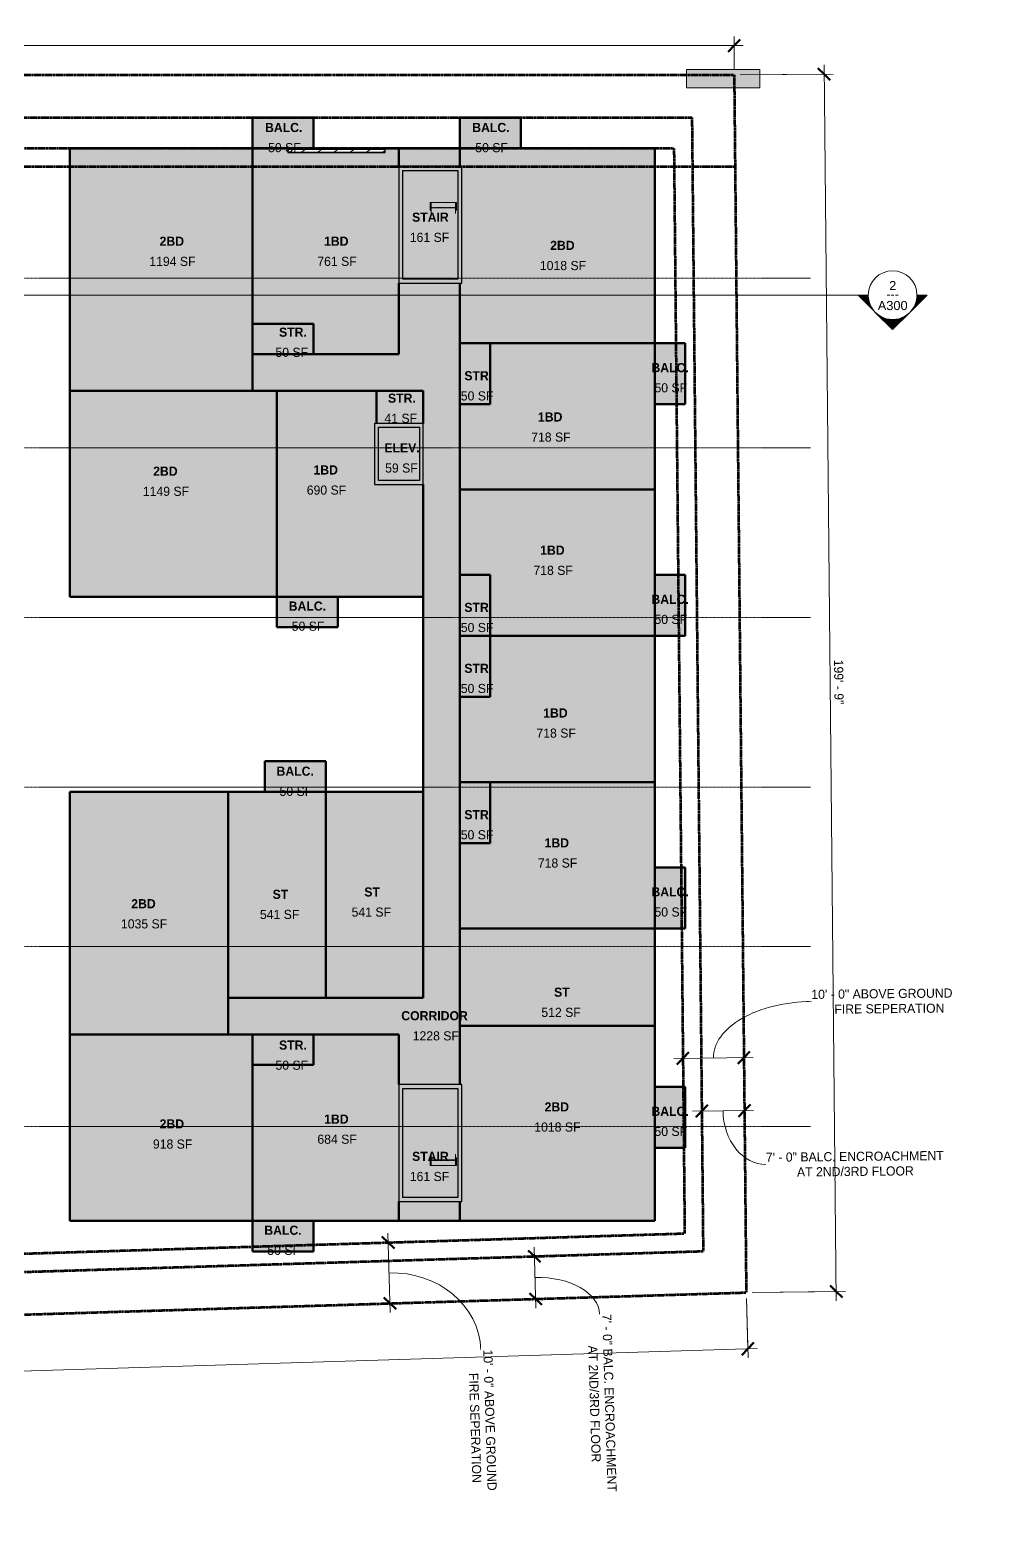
# Model space of a CAD drawing. Header units: inches. Extents: x -4414 to -113, y 9396 to 12816.
# Drawn here: x -2001 to -113, y 9396 to 12357 of the extents above; entities that cross this region are included whole.
import ezdxf

# ---------------------------------------------------------------- set-up
doc = ezdxf.new("R2010")
doc.units = ezdxf.units.IN
doc.header["$MEASUREMENT"] = 0
for name, pattern in [('Double Dash 3_8_', [1, 0.375, -0.125, 0.125, -0.125, 0.125, -0.125]), ('Grid Line 1_2_', [0.875, 0.5, -0.125, 0.125, -0.125]), ('Overhead 1_16_', [0.101562, 0.0625, -0.039062])]:
    doc.linetypes.add(name, pattern=pattern)
for name, color, linetype, lineweight in [('0-1', 7, 'Continuous', 5), ('A-ANNO-DIMS', 211, 'Continuous', 9), ('A-ANNO-DIMS-192', 211, 'Continuous', 9), ('A-AREA-1', 53, 'Continuous', 50), ('A-AREA-IDEN', 2, 'Continuous', 9), ('A-AREA-PATT-2', 50, 'Continuous', 9), ('A-FLOR', 192, 'Continuous', 9), ('A-FLOR-1', 10, 'Continuous', 5), ('A-FLOR-2', 9, 'Continuous', 9), ('A-FLOR-3', 192, 'Continuous', 5), ('A-WALL', 113, 'Continuous', 9), ('A-WALL-1', 23, 'Continuous', 9), ('A-WALL-2', 253, 'Continuous', 25), ('A-WALL-5', 113, 'Continuous', 5), ('A-WALL-6', 113, 'Continuous', 25), ('A-WALL-PATT-3', 111, 'Continuous', 9), ('C-PROP-LINE', 91, 'Double Dash 3_8_', 70), ('G-ANNO-SYMB', 111, 'Continuous', 9), ('S-GRID-1', 1, 'Grid Line 1_2_', 9), ('S-STRS-1', 8, 'Continuous', 9), ('S-STRS-2', 55, 'Continuous', 5), ('S-STRS-3', 9, 'Continuous', 9), ('S-STRS-4', 9, 'Overhead 1_16_', 9)]:
    doc.layers.add(name, color=color, linetype=linetype, lineweight=lineweight)
doc.layers.add('A-AREA-PATT-1', color=7, linetype='Continuous', lineweight=9, transparency=0.9)
doc.layers.add('A-AREA-PATT-3', color=50, linetype='Continuous', lineweight=9, transparency=0.9)
doc.styles.add('Arial', font='arial.ttf', dxfattribs={"height": 18})
doc.styles.add('Century Gothic', font='ufonts.com_century-gothic.ttf', dxfattribs={"height": 18})
doc.styles.add('Century Gothic_B', font='GOTHICB.TTF', dxfattribs={"height": 18})
doc.dimstyles.new('OD__1_8__Tol__', dxfattribs={"dimscale": 12, "dimtxt": 18.795029, "dimasz": 2, "dimexe": 1.5, "dimexo": 1, "dimgap": 0.25, "dimtad": 1, "dimdec": 3, "dimrnd": 0.125, "dimzin": 3, "dimdsep": 46, "dimlunit": 4, "dimtxsty": 'Century Gothic', "dimblk1": 'OBLIQUE', "dimblk2": 'OBLIQUE', "dimsah": 1, "dimcen": 0.09, "dimdle": 1.5, "dimazin": 0, "dimtfac": 1, "dimtdec": 4, "dimtix": 1, "dimtmove": 0, "dimatfit": 3, "dimfxl": 1, "dimtvp": 1, "dimtfill": 1, "dimfrac": 2, "dimtolj": 1, "dimtzin": 0, "dimarcsym": 2})
doc.dimstyles.new('OD__1_8__Tol___1', dxfattribs={"dimscale": 12, "dimtxt": 18.795029, "dimasz": 2, "dimexe": 1.5, "dimexo": 1, "dimgap": 0.25, "dimtad": 1, "dimdec": 3, "dimrnd": 0.125, "dimzin": 3, "dimdsep": 46, "dimlunit": 4, "dimtxsty": 'Century Gothic', "dimblk1": 'OBLIQUE', "dimblk2": 'OBLIQUE', "dimsah": 1, "dimcen": 0.09, "dimdle": 1.5, "dimazin": 0, "dimtfac": 1, "dimtdec": 4, "dimtix": 1, "dimtmove": 1, "dimatfit": 3, "dimfxl": 1, "dimtvp": 1, "dimtfill": 1, "dimfrac": 2, "dimtolj": 1, "dimtzin": 0, "dimarcsym": 2})

# ---------------------------------------------------------------- blocks, each defined once
blk = doc.blocks.new('1750 Ox - 2nd Phase_rvt-1-FLOOR PLAN - 3RD FLOOR')
at = {"layer": 'A-AREA-PATT-1'}
for points in [[(-1446.9, 12124.6), (-1442.7, 12124.6), (-1442.7, 12184.6), (-1562.7, 12184.6), (-1562.7, 12124.6), (-1493.5, 12124.6)], [(-1034.7, 12124.6), (-1034.7, 12184.6), (-1154.7, 12184.6), (-1154.7, 12124.6)], [(-1514.7, 11719), (-1442.7, 11719), (-1442.7, 11779), (-1562.7, 11779), (-1562.7, 11719)], [(-1154.7, 11620.6), (-1094.7, 11620.6), (-1094.7, 11740.6), (-1154.7, 11740.6), (-1154.7, 11647)], [(-770.7, 11620.6), (-710.7, 11620.6), (-710.7, 11740.6), (-770.7, 11740.6)], [(-1234.3, 11582.6), (-1226.7, 11582.6), (-1226.7, 11647), (-1318.9, 11647), (-1318.9, 11582.6), (-1274.7, 11582.6)], [(-1315.1, 11470.2), (-1234.3, 11470.2), (-1234.3, 11575), (-1315.1, 11575), (-1315.1, 11494.2)], [(-1154.7, 11164.6), (-1094.7, 11164.6), (-1094.7, 11284.6), (-1154.7, 11284.6), (-1154.7, 11241.4)], [(-710.7, 11164.6), (-710.7, 11284.6), (-770.7, 11284.6), (-770.7, 11164.6)], [(-1401.6, 11181.4), (-1394.7, 11181.4), (-1394.7, 11241.4), (-1514.7, 11241.4), (-1514.7, 11181.4), (-1446.9, 11181.4)], [(-1153.7, 11044.6), (-1094.7, 11044.6), (-1094.7, 11164.6), (-1154.7, 11164.6), (-1154.7, 11044.6)], [(-1538.7, 10857.4), (-1418.7, 10857.4), (-1418.7, 10917.4), (-1538.7, 10917.4)], [(-1094.7, 10756.6), (-1094.7, 10876.6), (-1154.7, 10876.6), (-1154.7, 10756.6)], [(-770.7, 10588.6), (-710.7, 10588.6), (-710.7, 10708.6), (-770.7, 10708.6)], [(-1562.7, 10319.8), (-1442.7, 10319.8), (-1442.7, 10379.8), (-1562.7, 10379.8)], [(-710.7, 10156.6), (-710.7, 10276.6), (-770.7, 10276.6), (-770.7, 10156.6)], [(-1562.7, 9952.6), (-1442.7, 9952.6), (-1442.7, 10012.6), (-1562.7, 10012.6)]]:
    blk.add_hatch(color=256, dxfattribs=at).paths.add_polyline_path(points, flags=0)
h = blk.add_hatch(color=256, dxfattribs=at)
h.paths.add_polyline_path([(-1266.7, 11866.6), (-1158.7, 11866.6), (-1158.7, 12080.6), (-1266.7, 12080.6), (-1266.7, 11972.6)], flags=0)
h.paths.add_polyline_path([(-1213.2, 12001.8), (-1213.2, 12017.8), (-1161.2, 12017.8), (-1161.2, 12001.8), (-1163.2, 12001.8), (-1163.2, 12006.8), (-1211.2, 12006.8), (-1211.2, 12001.8)], flags=0)
h = blk.add_hatch(color=256, dxfattribs=at)
h.paths.add_polyline_path([(-1213.8, 10059), (-1158.7, 10059), (-1158.7, 10273), (-1266.7, 10273), (-1266.7, 10059)], flags=0)
h.paths.add_polyline_path([(-1213.2, 10121.8), (-1213.2, 10137.8), (-1211.2, 10137.8), (-1211.2, 10132.8), (-1163.2, 10132.8), (-1163.2, 10137.8), (-1161.2, 10137.8), (-1161.2, 10121.8), (-1211.2, 10121.8)], flags=0)
at = {"layer": 'A-AREA-PATT-2'}
for points in [[(-1913.3, 11647), (-1562.7, 11647), (-1562.7, 12124.6), (-1922.7, 12124.6), (-1922.7, 11647)], [(-1318.9, 11719), (-1274.7, 11719), (-1274.7, 12124.6), (-1301.9, 12124.6), (-1301.9, 12115.7), (-1493.5, 12115.7), (-1493.5, 12124.6), (-1562.7, 12124.6), (-1562.7, 11779), (-1442.7, 11779), (-1442.7, 11719), (-1322.7, 11719)], [(-1154.7, 11740.6), (-770.7, 11740.6), (-770.7, 12124.6), (-1154.7, 12124.6), (-1154.7, 12088.6), (-1150.7, 12088.6), (-1150.7, 11858.6), (-1154.7, 11858.6), (-1154.7, 11772.9)], [(-980.6, 11452.6), (-770.7, 11452.6), (-770.7, 11740.6), (-1094.7, 11740.6), (-1094.7, 11620.6), (-1154.7, 11620.6), (-1154.7, 11452.6), (-1094.7, 11452.6)], [(-1562.7, 11241.4), (-1514.7, 11241.4), (-1514.7, 11647), (-1922.7, 11647), (-1922.7, 11241.4), (-1913.3, 11241.4)], [(-1318.9, 11241.4), (-1226.7, 11241.4), (-1226.7, 11462.6), (-1322.7, 11462.6), (-1322.7, 11582.6), (-1318.9, 11582.6), (-1318.9, 11647), (-1514.7, 11647), (-1514.7, 11241.4), (-1394.7, 11241.4)], [(-770.7, 11164.6), (-770.7, 11452.6), (-1154.7, 11452.6), (-1154.7, 11284.6), (-1094.7, 11284.6), (-1094.7, 11164.6), (-980.6, 11164.6)], [(-1154.7, 10876.6), (-770.7, 10876.6), (-770.7, 11164.6), (-1094.7, 11164.6), (-1094.7, 11044.6), (-1154.7, 11044.6), (-1154.7, 10944.8)], [(-1081.6, 10588.6), (-770.7, 10588.6), (-770.7, 10876.6), (-1094.7, 10876.6), (-1094.7, 10756.6), (-1154.7, 10756.6), (-1154.7, 10588.6), (-1094.7, 10588.6)], [(-1913.3, 10379.8), (-1610.7, 10379.8), (-1610.7, 10857.4), (-1922.7, 10857.4), (-1922.7, 10379.8)], [(-1418.7, 10451.8), (-1418.7, 10857.4), (-1610.7, 10857.4), (-1610.7, 10451.8), (-1442.7, 10451.8)], [(-1226.7, 10451.8), (-1226.7, 10857.4), (-1418.7, 10857.4), (-1418.7, 10451.8), (-1274.7, 10451.8)], [(-1094.7, 10396.6), (-770.7, 10396.6), (-770.7, 10588.6), (-1154.7, 10588.6), (-1154.7, 10396.6)], [(-1154.7, 10012.6), (-770.7, 10012.6), (-770.7, 10396.6), (-1154.7, 10396.6), (-1154.7, 10281), (-1150.7, 10281), (-1150.7, 10051), (-1154.7, 10051), (-1154.7, 10050.7)], [(-1562.7, 10012.6), (-1562.7, 10379.8), (-1922.7, 10379.8), (-1922.7, 10012.6), (-1913.3, 10012.6)], [(-1446.9, 10012.6), (-1274.7, 10012.6), (-1274.7, 10379.8), (-1442.7, 10379.8), (-1442.7, 10319.8), (-1562.7, 10319.8), (-1562.7, 10012.6)]]:
    blk.add_hatch(color=256, dxfattribs=at).paths.add_polyline_path(points, flags=0)
at = {"layer": 'A-AREA-PATT-3'}
blk.add_hatch(color=256, dxfattribs=at).paths.add_polyline_path([(-1226.7, 10281), (-1154.7, 10281), (-1154.7, 11858.6), (-1274.7, 11858.6), (-1274.7, 11719), (-1562.7, 11719), (-1562.7, 11647), (-1226.7, 11647), (-1226.7, 10451.8), (-1610.7, 10451.8), (-1610.7, 10379.8), (-1274.7, 10379.8), (-1274.7, 10281), (-1266.7, 10281)], flags=0)
at = {"layer": 'A-FLOR-1'}
h = blk.add_hatch(color=256, dxfattribs=at)
h.paths.add_polyline_path([(-1154.7, 10012.6), (-1154.7, 10051), (-1274.7, 10051), (-1274.7, 10012.6)], flags=0)
h.paths.add_polyline_path([(-1213.8, 12088.6), (-1154.7, 12088.6), (-1154.7, 12124.6), (-1274.7, 12124.6), (-1274.7, 12088.6), (-1266.7, 12088.6)], flags=0)
at = {"layer": 'A-WALL-1'}
for points in [[(-1213.8, 12080.6), (-1150.7, 12080.6), (-1150.7, 12088.6), (-1274.7, 12088.6), (-1274.7, 12080.6), (-1266.7, 12080.6)], [(-1266.7, 11858.6), (-1266.7, 12080.6), (-1274.7, 12080.6), (-1274.7, 11858.6)], [(-1150.7, 11866.6), (-1150.7, 12080.6), (-1158.7, 12080.6), (-1158.7, 11866.6)], [(-1158.7, 11858.6), (-1150.7, 11858.6), (-1150.7, 11866.6), (-1266.7, 11866.6), (-1266.7, 11858.6), (-1213.8, 11858.6)], [(-1234.3, 11575), (-1226.7, 11575), (-1226.7, 11582.6), (-1322.7, 11582.6), (-1322.7, 11575), (-1315.1, 11575)], [(-1315.1, 11470.2), (-1315.1, 11575), (-1322.7, 11575), (-1322.7, 11470.2)], [(-1234.3, 11462.6), (-1226.7, 11462.6), (-1226.7, 11575), (-1234.3, 11575), (-1234.3, 11470.2)], [(-1322.7, 11462.6), (-1234.3, 11462.6), (-1234.3, 11470.2), (-1322.7, 11470.2)], [(-1274.7, 10059), (-1266.7, 10059), (-1266.7, 10281), (-1274.7, 10281)], [(-1213.8, 10273), (-1150.7, 10273), (-1150.7, 10281), (-1266.7, 10281), (-1266.7, 10273)], [(-1150.7, 10059), (-1150.7, 10273), (-1158.7, 10273), (-1158.7, 10059)], [(-1158.7, 10051), (-1150.7, 10051), (-1150.7, 10059), (-1274.7, 10059), (-1274.7, 10051), (-1213.8, 10051)]]:
    blk.add_hatch(color=256, dxfattribs=at).paths.add_polyline_path(points, flags=0)
at = {"layer": 'S-STRS-1'}
for points in [[(-1161.2, 12001.8), (-1161.2, 12017.8), (-1163.2, 12017.8), (-1163.2, 12001.8)], [(-1163.2, 10121.8), (-1161.2, 10121.8), (-1161.2, 10137.8), (-1163.2, 10137.8)]]:
    blk.add_hatch(color=256, dxfattribs=at).paths.add_polyline_path(points, flags=0)
at = {"layer": 'S-STRS-2'}
for points in [[(-1213.2, 12001.8), (-1211.2, 12001.8), (-1211.2, 12017.8), (-1213.2, 12017.8)], [(-1163.2, 12006.8), (-1163.2, 12017.8), (-1211.2, 12017.8), (-1211.2, 12006.8)], [(-1211.2, 10121.8), (-1211.2, 10137.8), (-1213.2, 10137.8), (-1213.2, 10121.8)], [(-1163.2, 10121.8), (-1163.2, 10132.8), (-1211.2, 10132.8), (-1211.2, 10121.8)]]:
    blk.add_hatch(color=256, dxfattribs=at).paths.add_polyline_path(points, flags=0)
at = {"layer": 'A-AREA-1'}
for p, q in [((-1562.7, 12184.6), (-1442.7, 12184.6)), ((-1562.7, 12124.6), (-1562.7, 12184.6)), ((-1442.7, 12184.6), (-1442.7, 12124.6)), ((-1154.7, 12184.6), (-1034.7, 12184.6)), ((-1154.7, 12124.6), (-1154.7, 12184.6)), ((-1034.7, 12184.6), (-1034.7, 12124.6)), ((-1922.7, 12124.6), (-1493.5, 12124.6)), ((-1922.7, 12124.6), (-1922.7, 11241.4)), ((-1562.7, 12124.6), (-1562.7, 11647)), ((-1301.9, 12124.6), (-770.7, 12124.6)), ((-1274.7, 12088.6), (-1274.7, 12124.6)), ((-1274.7, 12088.6), (-1274.7, 12124.6)), ((-1154.7, 12088.6), (-1154.7, 12124.6)), ((-770.7, 10012.6), (-770.7, 12124.6)), ((-1274.7, 11740.6), (-1274.7, 11858.6)), ((-1274.7, 11719), (-1274.7, 11858.6)), ((-1154.7, 10281), (-1154.7, 11858.6)), ((-1562.7, 11779), (-1442.7, 11779)), ((-1442.7, 11779), (-1442.7, 11719)), ((-1154.7, 11740.6), (-1094.7, 11740.6)), ((-1154.7, 11740.6), (-770.7, 11740.6)), ((-1094.7, 11740.6), (-1094.7, 11620.6)), ((-710.7, 11740.6), (-770.7, 11740.6)), ((-710.7, 11620.6), (-710.7, 11740.6)), ((-1274.7, 11719), (-1562.7, 11719)), ((-1922.7, 11647), (-1226.7, 11647)), ((-1514.7, 11647), (-1514.7, 11241.4)), ((-1318.9, 11647), (-1318.9, 11582.6)), ((-1226.7, 11647), (-1226.7, 11582.6)), ((-1094.7, 11620.6), (-1154.7, 11620.6)), ((-770.7, 11620.6), (-710.7, 11620.6)), ((-1226.7, 11462.6), (-1226.7, 10451.8)), ((-770.7, 11452.6), (-1154.7, 11452.6)), ((-1154.7, 11284.6), (-1094.7, 11284.6)), ((-1094.7, 11284.6), (-1094.7, 11164.6)), ((-710.7, 11284.6), (-770.7, 11284.6)), ((-710.7, 11164.6), (-710.7, 11284.6)), ((-1922.7, 11241.4), (-1226.7, 11241.4)), ((-1514.7, 11181.4), (-1514.7, 11241.4)), ((-1394.7, 11241.4), (-1394.7, 11181.4)), ((-1394.7, 11181.4), (-1514.7, 11181.4)), ((-1094.7, 11164.6), (-1154.7, 11164.6)), ((-770.7, 11164.6), (-1154.7, 11164.6)), ((-1094.7, 11164.6), (-1094.7, 11044.6)), ((-770.7, 11164.6), (-710.7, 11164.6)), ((-1094.7, 11044.6), (-1154.7, 11044.6)), ((-1538.7, 10917.4), (-1538.7, 10857.4)), ((-1418.7, 10917.4), (-1538.7, 10917.4)), ((-1418.7, 10857.4), (-1418.7, 10917.4)), ((-1154.7, 10876.6), (-1094.7, 10876.6)), ((-1154.7, 10876.6), (-770.7, 10876.6)), ((-1094.7, 10876.6), (-1094.7, 10756.6)), ((-1226.7, 10857.4), (-1922.7, 10857.4)), ((-1922.7, 10857.4), (-1922.7, 10012.6)), ((-1610.7, 10379.8), (-1610.7, 10857.4)), ((-1418.7, 10857.4), (-1418.7, 10451.8)), ((-1094.7, 10756.6), (-1154.7, 10756.6)), ((-710.7, 10708.6), (-770.7, 10708.6)), ((-710.7, 10588.6), (-710.7, 10708.6)), ((-770.7, 10588.6), (-1154.7, 10588.6)), ((-770.7, 10588.6), (-710.7, 10588.6)), ((-1226.7, 10451.8), (-1610.7, 10451.8)), ((-1154.7, 10396.6), (-770.7, 10396.6)), ((-1922.7, 10379.8), (-1274.7, 10379.8)), ((-1562.7, 10379.8), (-1562.7, 10012.6)), ((-1442.7, 10319.8), (-1442.7, 10379.8)), ((-1274.7, 10379.8), (-1274.7, 10281)), ((-1562.7, 10319.8), (-1442.7, 10319.8)), ((-710.7, 10276.6), (-770.7, 10276.6)), ((-710.7, 10156.6), (-710.7, 10276.6)), ((-770.7, 10156.6), (-710.7, 10156.6)), ((-1274.7, 10051), (-1274.7, 10012.6)), ((-1154.7, 10012.6), (-1154.7, 10051)), ((-770.7, 10012.6), (-1922.7, 10012.6)), ((-1562.7, 9952.6), (-1562.7, 10012.6)), ((-1442.7, 10012.6), (-1442.7, 9952.6)), ((-1442.7, 9952.6), (-1562.7, 9952.6))]:
    blk.add_line(p, q, dxfattribs=at)
at = {"layer": 'A-FLOR-2'}
for p, q in [((-1493.5, 12124.6), (-1922.7, 12124.6)), ((-1922.7, 12124.6), (-1922.7, 11241.4)), ((-770.7, 12124.6), (-1301.9, 12124.6)), ((-770.7, 10012.6), (-770.7, 12124.6)), ((-1922.7, 11241.4), (-1226.7, 11241.4)), ((-1226.7, 11241.4), (-1226.7, 10857.4)), ((-1226.7, 10857.4), (-1922.7, 10857.4)), ((-1922.7, 10857.4), (-1922.7, 10012.6)), ((-1922.7, 10012.6), (-770.7, 10012.6))]:
    blk.add_line(p, q, dxfattribs=at)
at = {"layer": 'A-WALL-2'}
for p, q in [((-1150.7, 12088.6), (-1274.7, 12088.6)), ((-1274.7, 12088.6), (-1274.7, 12080.6)), ((-1274.7, 12080.6), (-1274.7, 11858.6)), ((-1266.7, 12080.6), (-1158.7, 12080.6)), ((-1266.7, 11866.6), (-1266.7, 12080.6)), ((-1158.7, 12080.6), (-1158.7, 11866.6)), ((-1150.7, 12080.6), (-1150.7, 12088.6)), ((-1150.7, 11866.6), (-1150.7, 12080.6)), ((-1274.7, 11858.6), (-1266.7, 11858.6)), ((-1158.7, 11866.6), (-1266.7, 11866.6)), ((-1266.7, 11858.6), (-1150.7, 11858.6)), ((-1150.7, 11858.6), (-1150.7, 11866.6)), ((-1226.7, 11582.6), (-1322.7, 11582.6)), ((-1322.7, 11582.6), (-1322.7, 11575)), ((-1226.7, 11575), (-1226.7, 11582.6)), ((-1322.7, 11575), (-1322.7, 11470.2)), ((-1315.1, 11575), (-1234.3, 11575)), ((-1315.1, 11470.2), (-1315.1, 11575)), ((-1234.3, 11575), (-1234.3, 11470.2)), ((-1226.7, 11462.6), (-1226.7, 11575)), ((-1322.7, 11470.2), (-1322.7, 11462.6)), ((-1322.7, 11462.6), (-1234.3, 11462.6)), ((-1234.3, 11470.2), (-1315.1, 11470.2)), ((-1234.3, 11462.6), (-1226.7, 11462.6)), ((-1274.7, 10281), (-1274.7, 10059)), ((-1266.7, 10281), (-1274.7, 10281)), ((-1150.7, 10281), (-1266.7, 10281)), ((-1150.7, 10273), (-1150.7, 10281)), ((-1266.7, 10059), (-1266.7, 10273)), ((-1266.7, 10273), (-1158.7, 10273)), ((-1158.7, 10273), (-1158.7, 10059)), ((-1150.7, 10059), (-1150.7, 10273)), ((-1274.7, 10059), (-1274.7, 10051)), ((-1274.7, 10051), (-1150.7, 10051)), ((-1158.7, 10059), (-1266.7, 10059)), ((-1150.7, 10051), (-1150.7, 10059))]:
    blk.add_line(p, q, dxfattribs=at)
at = {"layer": 'S-STRS-3'}
for p, q in [((-1211.2, 12017.8), (-1213.2, 12017.8)), ((-1213.2, 12001.8), (-1213.2, 12017.8)), ((-1211.2, 12006.8), (-1211.2, 12017.8)), ((-1211.2, 12017.8), (-1163.2, 12017.8)), ((-1211.2, 11995.8), (-1211.2, 12006.8)), ((-1211.2, 12006.8), (-1163.2, 12006.8)), ((-1161.2, 12017.8), (-1163.2, 12017.8)), ((-1163.2, 12006.8), (-1163.2, 12017.8)), ((-1163.2, 11995.8), (-1163.2, 12006.8)), ((-1161.2, 12001.8), (-1161.2, 12017.8)), ((-1213.2, 10137.8), (-1213.2, 10121.8)), ((-1211.2, 10143.8), (-1211.2, 10132.8)), ((-1211.2, 10132.8), (-1211.2, 10121.8)), ((-1163.2, 10132.8), (-1211.2, 10132.8)), ((-1163.2, 10143.8), (-1163.2, 10132.8)), ((-1163.2, 10132.8), (-1163.2, 10121.8)), ((-1161.2, 10137.8), (-1161.2, 10121.8)), ((-1213.2, 10121.8), (-1211.2, 10121.8)), ((-1163.2, 10121.8), (-1211.2, 10121.8)), ((-1163.2, 10121.8), (-1161.2, 10121.8))]:
    blk.add_line(p, q, dxfattribs=at)
at = {"layer": 'S-STRS-4'}
for p, q in [((-1211.2, 12007.8), (-1163.2, 12007.8)), ((-1163.2, 10131.8), (-1211.2, 10131.8))]:
    blk.add_line(p, q, dxfattribs=at)
blk = doc.blocks.new('Family - ___-1749192-FLOOR PLAN - 3RD FLOOR')
at = {"layer": 'C-PROP-LINE'}
for p, q in [((-3990.8, 12268.6), (-614.5, 12268.6)), ((-3990.8, 12268.6), (-3986.6, 9768)), ((-614.5, 12268.6), (-590.8, 9871.7)), ((-3930.7, 12184.6), (-3926.7, 9853.8)), ((-3930.7, 12184.6), (-697.7, 12184.6)), ((-697.7, 12184.6), (-675.6, 9953.1)), ((-3870.6, 12124.6), (-3866.8, 9891.7)), ((-3870.6, 12124.6), (-733.1, 12124.6)), ((-733.1, 12124.6), (-712, 9988)), ((-3866.8, 9891.7), (-712, 9988)), ((-3926.7, 9853.8), (-675.6, 9953.1)), ((-3986.6, 9768), (-590.8, 9871.7))]:
    blk.add_line(p, q, dxfattribs=at)
blk = doc.blocks.new('Family - ___-1754402-FLOOR PLAN - 3RD FLOOR')
at = {"layer": 'C-PROP-LINE'}
for q in [(-614.5, 12088.6), (-3830.6, 9768.2)]:
    blk.add_line((-3834.5, 12088.6), q, dxfattribs=at)
blk = doc.blocks.new('Section - Section Head - Filled-22785-FLOOR PLAN - 3RD FLOOR')
at = {"layer": 'G-ANNO-SYMB'}
h = blk.add_hatch(color=256, dxfattribs=at)
edge = h.paths.add_edge_path(flags=0)
edge.add_line((-0.427, 0.177), (-0.25, 0.354))
edge.add_line((-0.25, 0.354), (-0.25, 0.25))
edge.add_arc((-0.25, 0), 0.25, 90, 135)
h = blk.add_hatch(color=256, dxfattribs=at)
edge = h.paths.add_edge_path(flags=0)
edge.add_arc((-0.25, 0), 0.25, 45, 90)
edge.add_line((-0.25, 0.25), (-0.25, 0.354))
edge.add_line((-0.25, 0.354), (-0.073, 0.177))
h = blk.add_hatch(color=256, dxfattribs=at)
edge = h.paths.add_edge_path(flags=0)
edge.add_arc((-0.25, 0), 0.25, 137.9216, 180)
edge.add_line((-0.5, 0), (-0.604, 0))
edge.add_line((-0.604, 0), (-0.436, 0.168))
h = blk.add_hatch(color=256, dxfattribs=at)
edge = h.paths.add_edge_path(flags=0)
edge.add_line((-0.064, 0.168), (0.104, 0))
edge.add_line((0.104, 0), (0, 0))
edge.add_arc((-0.25, 0), 0.25, 0, 42.0784)
for p, q in [((-0.25, 0.354), (-0.427, 0.177)), ((-0.25, 0.25), (-0.25, 0.354)), ((-0.073, 0.177), (-0.25, 0.354)), ((-0.25, 0.354), (-0.25, 0.25)), ((-0.436, 0.168), (-0.604, 0)), ((0.104, 0), (-0.064, 0.168)), ((-0.604, 0), (-0.5, 0)), ((0, 0), (0.104, 0))]:
    blk.add_line(p, q, dxfattribs=at)
for start, end in [(360, 180), (137.9216, 180), (90, 135), (45, 90), (0, 42.0784), (180, 360)]:
    blk.add_arc((-0.25, 0), 0.25, start, end, dxfattribs=at)
blk = doc.blocks.new('DIMBLOCK15-FLOOR PLAN - 3RD FLOOR')
at = {"layer": 'A-ANNO-DIMS-192', "lineweight": 50}
for p, q in [((-1007.9, 9943), (-1020.3, 9954.6)), ((-1007.9, 9943), (-995.6, 9931.4)), ((-1005.4, 9859), (-1017.7, 9870.7)), ((-1005.4, 9859), (-993, 9847.4))]:
    blk.add_line(p, q, dxfattribs=at)
at = {"layer": 'A-ANNO-DIMS-192'}
for p, q in [((-1004.8, 9841), (-1008.5, 9961)), ((-1012.9, 9942.8), (-989.9, 9943.5)), ((-1007.9, 9943), (-1012.9, 9942.8)), ((-1010.3, 9858.9), (-987.4, 9859.6)), ((-1005.4, 9859), (-1010.3, 9858.9))]:
    blk.add_line(p, q, dxfattribs=at)
blk.add_ellipse((-1004.3, 9825.1), major_axis=(124.9, 3.8), ratio=0.608086, start_param=0, end_param=1.570796, dxfattribs=at)
at = {"layer": 'A-ANNO-DIMS-192', "color": 0, "insert": (-884, 9767.7), "char_height": 18, "width": 281.746, "attachment_point": 1, "rotation": 271.7492, "line_spacing_factor": 0.984502, "style": 'Century Gothic', "bg_fill": 3, "box_fill_scale": 1.25, "bg_fill_color": 256, "bg_fill_true_color": 13158600, "bg_fill_transparency": 0}
blk.add_mtext('AT 2ND/3RD FLOOR', dxfattribs=at)
at = {"layer": 'A-ANNO-DIMS-192', "color": 0, "insert": (-856.4, 9829.6), "char_height": 18, "width": 428.169, "attachment_point": 1, "rotation": 271.7492, "line_spacing_factor": 0.984502, "style": 'Century Gothic', "bg_fill": 3, "box_fill_scale": 1.25, "bg_fill_color": 256, "bg_fill_true_color": 13158600, "bg_fill_transparency": 0}
blk.add_mtext('7\' - 0" BALC. ENCROACHMENT', dxfattribs=at)
blk = doc.blocks.new('_Oblique')
at = {"color": 0, "linetype": 'ByBlock', "lineweight": -2}
blk.add_line((-0.5, -0.5), (0.5, 0.5), dxfattribs=at)
blk = doc.blocks.new('DIMBLOCK16-FLOOR PLAN - 3RD FLOOR')
at = {"layer": 'A-ANNO-DIMS-192', "lineweight": 50}
for p, q in [((-1295.8, 9970.2), (-1308.2, 9981.8)), ((-1295.8, 9970.2), (-1283.4, 9958.6)), ((-1292.1, 9850.3), (-1304.5, 9861.9)), ((-1292.1, 9850.3), (-1279.8, 9838.6))]:
    blk.add_line(p, q, dxfattribs=at)
at = {"layer": 'A-ANNO-DIMS-192'}
for p, q in [((-1291.6, 9832.3), (-1296.4, 9988.2)), ((-1300.8, 9970.1), (-1277.8, 9970.8)), ((-1295.8, 9970.2), (-1300.8, 9970.1)), ((-1297.1, 9850.1), (-1274.2, 9850.8)), ((-1292.1, 9850.3), (-1297.1, 9850.1))]:
    blk.add_line(p, q, dxfattribs=at)
blk.add_ellipse((-1289.2, 9753.6), major_axis=(175.7, 5.4), ratio=0.891651, start_param=0, end_param=1.570796, dxfattribs=at)
at = {"layer": 'A-ANNO-DIMS-192', "color": 0, "insert": (-1118.6, 9713.7), "char_height": 18, "width": 236.996, "attachment_point": 1, "rotation": 271.7492, "line_spacing_factor": 0.984502, "style": 'Century Gothic', "bg_fill": 3, "box_fill_scale": 1.25, "bg_fill_color": 256, "bg_fill_true_color": 13158600, "bg_fill_transparency": 0}
blk.add_mtext('FIRE SEPERATION', dxfattribs=at)
at = {"layer": 'A-ANNO-DIMS-192', "color": 0, "insert": (-1090.5, 9759.7), "char_height": 18, "width": 345.113, "attachment_point": 1, "rotation": 271.7492, "line_spacing_factor": 0.984502, "style": 'Century Gothic', "bg_fill": 3, "box_fill_scale": 1.25, "bg_fill_color": 256, "bg_fill_true_color": 13158600, "bg_fill_transparency": 0}
blk.add_mtext('10\' - 0" ABOVE GROUND', dxfattribs=at)
blk = doc.blocks.new('DIMBLOCK17-FLOOR PLAN - 3RD FLOOR')
at = {"layer": 'A-ANNO-DIMS-192'}
for p, q in [((-696.4, 10228.7), (-576.4, 10229.9)), ((-678.4, 10233.8), (-678.2, 10210.9)), ((-678.4, 10228.9), (-678.4, 10233.8)), ((-594.4, 10234.7), (-594.2, 10211.7)), ((-594.4, 10229.7), (-594.4, 10234.7))]:
    blk.add_line(p, q, dxfattribs=at)
at = {"layer": 'A-ANNO-DIMS-192', "lineweight": 50}
for p, q in [((-678.4, 10228.9), (-690.3, 10216.7)), ((-678.4, 10228.9), (-666.5, 10241)), ((-594.4, 10229.7), (-606.3, 10217.6)), ((-594.4, 10229.7), (-582.5, 10241.8))]:
    blk.add_line(p, q, dxfattribs=at)
at = {"layer": 'A-ANNO-DIMS-192'}
blk.add_ellipse((-553, 10230.1), major_axis=(-1.1, 106.2), ratio=0.785129, start_param=1.570796, end_param=3.141593, dxfattribs=at)
at = {"layer": 'A-ANNO-DIMS-192', "color": 0, "insert": (-490.9, 10118), "char_height": 18, "width": 281.746, "attachment_point": 1, "rotation": 0.5667, "line_spacing_factor": 0.984502, "style": 'Century Gothic', "bg_fill": 3, "box_fill_scale": 1.25, "bg_fill_color": 256, "bg_fill_true_color": 13158600, "bg_fill_transparency": 0}
blk.add_mtext('AT 2ND/3RD FLOOR', dxfattribs=at)
at = {"layer": 'A-ANNO-DIMS-192', "color": 0, "insert": (-552.2, 10146.9), "char_height": 18, "width": 428.169, "attachment_point": 1, "rotation": 0.5667, "line_spacing_factor": 0.984502, "style": 'Century Gothic', "bg_fill": 3, "box_fill_scale": 1.25, "bg_fill_color": 256, "bg_fill_true_color": 13158600, "bg_fill_transparency": 0}
blk.add_mtext('7\' - 0" BALC. ENCROACHMENT', dxfattribs=at)
blk = doc.blocks.new('DIMBLOCK18-FLOOR PLAN - 3RD FLOOR')
at = {"layer": 'A-ANNO-DIMS-192'}
for p, q in [((-733.4, 10332.6), (-577.4, 10334.1)), ((-715.4, 10337.7), (-715.2, 10314.7)), ((-715.4, 10332.7), (-715.4, 10337.7)), ((-595.5, 10338.9), (-595.2, 10315.9)), ((-595.4, 10333.9), (-595.5, 10338.9))]:
    blk.add_line(p, q, dxfattribs=at)
at = {"layer": 'A-ANNO-DIMS-192', "lineweight": 50}
for p, q in [((-715.4, 10332.7), (-727.3, 10320.6)), ((-715.4, 10332.7), (-703.5, 10344.9)), ((-595.4, 10333.9), (-607.3, 10321.8)), ((-595.4, 10333.9), (-583.5, 10346.1))]:
    blk.add_line(p, q, dxfattribs=at)
at = {"layer": 'A-ANNO-DIMS-192'}
blk.add_ellipse((-461.4, 10335.3), major_axis=(194, 1.9), ratio=0.563146, start_param=1.570796, end_param=3.141593, dxfattribs=at)
at = {"layer": 'A-ANNO-DIMS-192', "color": 0, "insert": (-417.3, 10438.5), "char_height": 18, "width": 236.996, "attachment_point": 1, "rotation": 0.5667, "line_spacing_factor": 0.984502, "style": 'Century Gothic', "bg_fill": 3, "box_fill_scale": 1.25, "bg_fill_color": 256, "bg_fill_true_color": 13158600, "bg_fill_transparency": 0}
blk.add_mtext('FIRE SEPERATION', dxfattribs=at)
at = {"layer": 'A-ANNO-DIMS-192', "color": 0, "insert": (-462.7, 10467.6), "char_height": 18, "width": 345.113, "attachment_point": 1, "rotation": 0.5667, "line_spacing_factor": 0.984502, "style": 'Century Gothic', "bg_fill": 3, "box_fill_scale": 1.25, "bg_fill_color": 256, "bg_fill_true_color": 13158600, "bg_fill_transparency": 0}
blk.add_mtext('10\' - 0" ABOVE GROUND', dxfattribs=at)
blk = doc.blocks.new('DIMBLOCK19-FLOOR PLAN - 3RD FLOOR')
at = {"layer": 'A-ANNO-DIMS-192'}
for p, q in [((-437.5, 12288.3), (-413.5, 9855.4)), ((-602.5, 12268.7), (-419.3, 12270.5)), ((-437.3, 12270.3), (-602.5, 12268.7)), ((-578.8, 9871.8), (-395.6, 9873.6)), ((-413.6, 9873.4), (-578.8, 9871.8))]:
    blk.add_line(p, q, dxfattribs=at)
at = {"layer": 'A-ANNO-DIMS-192', "lineweight": 50}
for p, q in [((-437.3, 12270.3), (-449.5, 12282.2)), ((-437.3, 12270.3), (-425.2, 12258.5)), ((-413.6, 9873.4), (-425.8, 9885.3)), ((-413.6, 9873.4), (-401.5, 9861.6))]:
    blk.add_line(p, q, dxfattribs=at)
at = {"layer": 'A-ANNO-DIMS-192', "color": 0, "insert": (-399.9, 11117.6), "char_height": 18, "width": 109.19, "attachment_point": 1, "rotation": 270.5667, "line_spacing_factor": 0.984502, "style": 'Century Gothic', "bg_fill": 3, "box_fill_scale": 1.25, "bg_fill_color": 256, "bg_fill_true_color": 13158600, "bg_fill_transparency": 0}
blk.add_mtext('199\' - 9"', dxfattribs=at)
blk = doc.blocks.new('DIMBLOCK20-FLOOR PLAN - 3RD FLOOR')
at = {"layer": 'A-ANNO-DIMS-192'}
for p, q in [((-596.5, 12326.4), (-4008.8, 12326.4)), ((-3990.8, 12280.6), (-3990.8, 12344.4)), ((-3990.8, 12326.4), (-3990.8, 12280.6)), ((-614.5, 12280.6), (-614.5, 12344.4)), ((-614.5, 12326.4), (-614.5, 12280.6))]:
    blk.add_line(p, q, dxfattribs=at)
at = {"layer": 'A-ANNO-DIMS-192', "lineweight": 50}
for p, q in [((-3990.8, 12326.4), (-4002.8, 12314.4)), ((-3990.8, 12326.4), (-3978.8, 12338.4)), ((-614.5, 12326.4), (-626.5, 12314.4)), ((-614.5, 12326.4), (-602.5, 12338.4))]:
    blk.add_line(p, q, dxfattribs=at)
at = {"layer": 'A-ANNO-DIMS-192', "color": 0, "insert": (-2371.2, 12352.5), "char_height": 18, "width": 164.322, "attachment_point": 1, "line_spacing_factor": 0.984502, "style": 'Century Gothic', "bg_fill": 3, "box_fill_scale": 1.25, "bg_fill_color": 256, "bg_fill_true_color": 13158600, "bg_fill_transparency": 0}
blk.add_mtext('281\' - 4 1/4"', dxfattribs=at)
blk = doc.blocks.new('DIMBLOCK22-FLOOR PLAN - 3RD FLOOR')
at = {"layer": 'A-ANNO-DIMS-192'}
for p, q in [((-590.5, 9859.7), (-586.9, 9742.8)), ((-587.4, 9760.8), (-590.5, 9859.7)), ((-4001.2, 9656.5), (-569.5, 9761.3)), ((-3986.2, 9756), (-3982.6, 9639.1)), ((-3983.2, 9657.1), (-3986.2, 9756))]:
    blk.add_line(p, q, dxfattribs=at)
at = {"layer": 'A-ANNO-DIMS-192', "lineweight": 50}
for p, q in [((-587.4, 9760.8), (-575.8, 9773.2)), ((-587.4, 9760.8), (-599.1, 9748.4)), ((-3983.2, 9657.1), (-3994.8, 9644.7)), ((-3983.2, 9657.1), (-3971.6, 9669.5))]:
    blk.add_line(p, q, dxfattribs=at)
at = {"layer": 'A-ANNO-DIMS-192', "color": 0, "insert": (-2354.6, 9732.9), "char_height": 18, "width": 164.322, "attachment_point": 1, "rotation": 1.7492, "line_spacing_factor": 0.984502, "style": 'Century Gothic', "bg_fill": 3, "box_fill_scale": 1.25, "bg_fill_color": 256, "bg_fill_true_color": 13158600, "bg_fill_transparency": 0}
blk.add_mtext('283\' - 1 3/8"', dxfattribs=at)

msp = doc.modelspace()

# ---------------------------------------------------------------- hatches: boundary and pattern name
at = {"layer": 'A-FLOR-3'}
msp.add_hatch(color=256, dxfattribs=at).paths.add_polyline_path([(-564.2744, 12243.5618), (-564.2744, 12279.5618), (-708.2744, 12279.5618), (-708.2744, 12243.5618)], flags=0)
at = {"layer": 'A-WALL-5'}
for points in [[(-1493.4862, 12124.3394), (-1301.8612, 12124.3394), (-1301.8612, 12124.5894), (-1493.4862, 12124.5894)], [(-1446.9229, 12122.8394), (-1301.8612, 12122.8394), (-1301.8612, 12124.3394), (-1493.4862, 12124.3394), (-1493.4862, 12122.8394)]]:
    msp.add_hatch(color=256, dxfattribs=at).paths.add_polyline_path(points, flags=0)
at = {"layer": 'A-WALL-PATT-3'}
h = msp.add_hatch(dxfattribs=at)
h.set_pattern_fill('FP_3', color=256, style=0, pattern_type=2)
h.set_pattern_definition([(0, (0, 0), (0, 9.596), []), (315, (0, 0), (9.5968532, 0), [13.571, -13.571]), (45, (0, 0), (9.5968532, 0), [13.571, -13.571])])
h.paths.add_polyline_path([(-1446.9229, 12121.8394), (-1301.8612, 12121.8394), (-1301.8612, 12122.8394), (-1493.4862, 12122.8394), (-1493.4862, 12121.8394)], flags=0)
h = msp.add_hatch(dxfattribs=at)
h.set_pattern_fill('FP_1', color=256, style=0, pattern_type=2)
h.set_pattern_definition([(216.87, (12.795, 31.987), (95.9612857, 63.9749714), [15.994, -143.942]), (206.565, (31.987, 22.391), (-31.986981, -31.986924), [35.763, -35.763]), (198.435, (31.987, 6.397), (-63.974746, -31.987128), [20.231, -80.922])])
h.paths.add_polyline_path([(-1446.9229, 12116.3394), (-1301.8612, 12116.3394), (-1301.8612, 12121.8394), (-1493.4862, 12121.8394), (-1493.4862, 12116.3394)], flags=0)
h = msp.add_hatch(dxfattribs=at)
h.set_pattern_fill('FP_2', color=256, style=0, pattern_type=2)
h.set_pattern_definition([(0, (0, 0), (61.44, 15.36), [2.534, -43.546, 2.534, -43.546, -245.76]), (0, (0, 0), (61.44, 15.36), [-92.16, 2.534, -89.626, 2.534, -43.546, -107.52]), (0, (0, 0), (61.44, 15.36), [-230.4, 2.534, -28.186, 2.534, -74.266]), (120, (23.04, 7.68), (-44.02215, 45.5286), [2.534, -43.546, 2.534, -43.546, -245.76]), (120, (23.04, 7.68), (-44.02215, 45.5286), [-92.16, 2.534, -89.626, 2.534, -43.546, -107.52]), (120, (23.04, 7.68), (-44.02215, 45.5286), [-230.4, 2.534, -28.186, 2.534, -74.266]), (240, (30.72, 38.4), (-17.41785, -60.8886), [2.534, -43.546, 2.534, -43.546, -245.76]), (240, (30.72, 38.4), (-17.41785, -60.8886), [-92.16, 2.534, -89.626, 2.534, -43.546, -107.52]), (240, (30.72, 38.4), (-17.41785, -60.8886), [-230.4, 2.534, -28.186, 2.534, -74.266])])
h.paths.add_polyline_path([(-1446.9229, 12115.7144), (-1301.8612, 12115.7144), (-1301.8612, 12116.3394), (-1493.4862, 12116.3394), (-1493.4862, 12115.7144)], flags=0)

# ---------------------------------------------------------------- linework, layer by layer
at = {"layer": 'A-FLOR'}
for p, q in [((-564.2744, 12279.5618), (-708.2744, 12279.5618)), ((-708.2744, 12279.5618), (-708.2744, 12243.5618)), ((-564.2744, 12243.5618), (-564.2744, 12279.5618)), ((-708.2744, 12243.5618), (-564.2744, 12243.5618))]:
    msp.add_line(p, q, dxfattribs=at)
at = {"layer": 'A-WALL'}
for p, q in [((-1301.8612, 12124.3394), (-1493.4862, 12124.3394)), ((-1301.8612, 12122.8394), (-1493.4862, 12122.8394)), ((-1301.8612, 12121.8394), (-1493.4862, 12121.8394)), ((-1301.8612, 12116.3394), (-1493.4862, 12116.3394))]:
    msp.add_line(p, q, dxfattribs=at)
at = {"layer": 'A-WALL-6'}
for p, q in [((-1301.8612, 12124.5894), (-1493.4862, 12124.5894)), ((-1493.4862, 12124.5894), (-1493.4862, 12115.7144)), ((-1493.4862, 12115.7144), (-1301.8612, 12115.7144)), ((-1301.8612, 12115.7144), (-1301.8612, 12124.5894))]:
    msp.add_line(p, q, dxfattribs=at)
at = {"layer": 'G-ANNO-SYMB'}
msp.add_line((-350.575, 11835.1926), (-4107.5071, 11835.1926), dxfattribs=at)
at = {"layer": 'S-GRID-1'}
for p, q in [((-464.451, 11868.5894), (-4316.3408, 11868.5894)), ((-464.451, 11534.5894), (-4316.3408, 11534.5894)), ((-464.451, 11200.5894), (-4316.3408, 11200.5894)), ((-464.451, 10866.5894), (-4316.3408, 10866.5894)), ((-464.451, 10552.5894), (-4316.3408, 10552.5894)), ((-464.451, 10198.5894), (-4316.3408, 10198.5894))]:
    msp.add_line(p, q, dxfattribs=at)

# ---------------------------------------------------------------- block references
at = {"layer": '0-1'}
msp.add_blockref('1750 Ox - 2nd Phase_rvt-1-FLOOR PLAN - 3RD FLOOR', (0, 0), dxfattribs=at)
at = {"layer": 'C-PROP-LINE'}
for name in ['Family - ___-1749192-FLOOR PLAN - 3RD FLOOR', 'Family - ___-1754402-FLOOR PLAN - 3RD FLOOR']:
    msp.add_blockref(name, (0, 0), dxfattribs=at)
at = {"layer": 'G-ANNO-SYMB', "xscale": 191.9999999999999, "yscale": 191.9999999999999, "zscale": 191.9999999999999, "rotation": 180}
msp.add_blockref('Section - Section Head - Filled-22785-FLOOR PLAN - 3RD FLOOR', (-350.575, 11835.1926), dxfattribs=at)

# ---------------------------------------------------------------- texts
at = {"layer": 'A-AREA-IDEN', "char_height": 18, "attachment_point": 1}
for s, insert, width, style in [('BALC.', (-1538.2363, 12174.2225), 87.264, 'Century Gothic_B'), ('BALC.', (-1130.2363, 12174.2225), 87.264, 'Century Gothic_B'), ('50 SF', (-1532.2269, 12134.5816), 72.72, 'Century Gothic'), ('50 SF', (-1124.2269, 12134.5816), 72.72, 'Century Gothic'), ('STAIR', (-1248.734, 11997.6429), 78.78, 'Century Gothic_B'), ('2BD', (-1745.8843, 11950.3352), 57.57, 'Century Gothic_B'), ('1BD', (-1422.0503, 11950.3352), 57.57, 'Century Gothic_B'), ('161 SF', (-1253.2316, 11958.002), 89.688, 'Century Gothic'), ('2BD', (-976.8162, 11942.1012), 57.57, 'Century Gothic_B'), ('1194 SF', (-1766.1426, 11910.6943), 106.656, 'Century Gothic'), ('761 SF', (-1435.3164, 11910.6943), 89.688, 'Century Gothic'), ('1018 SF', (-997.0745, 11902.4604), 106.656, 'Century Gothic'), ('STR.', (-1510.6997, 11771.2638), 55.752, 'Century Gothic_B'), ('50 SF', (-1517.6918, 11731.623), 72.72, 'Century Gothic'), ('BALC.', (-777.4686, 11701.4547), 87.264, 'Century Gothic_B'), ('STR.', (-1145.8256, 11685.4963), 55.752, 'Century Gothic_B'), ('STR.', (-1296.1162, 11641.3655), 55.752, 'Century Gothic_B'), ('50 SF', (-1152.8178, 11645.8555), 72.72, 'Century Gothic'), ('50 SF', (-771.4591, 11661.8139), 72.72, 'Century Gothic'), ('41 SF', (-1303.1083, 11601.7246), 72.72, 'Century Gothic'), ('1BD', (-1000.8607, 11604.3563), 57.57, 'Century Gothic_B'), ('718 SF', (-1014.1268, 11564.7155), 89.688, 'Century Gothic'), ('ELEV.', (-1303.2917, 11543.4561), 76.356, 'Century Gothic_B'), ('2BD', (-1758.5859, 11497.6515), 57.57, 'Century Gothic_B'), ('1BD', (-1442.8725, 11500.0405), 57.57, 'Century Gothic_B'), ('59 SF', (-1301.7799, 11503.8152), 72.72, 'Century Gothic'), ('1149 SF', (-1778.8442, 11458.0106), 106.656, 'Century Gothic'), ('690 SF', (-1456.1387, 11460.3997), 89.688, 'Century Gothic'), ('1BD', (-996.5605, 11342.0564), 57.57, 'Century Gothic_B'), ('718 SF', (-1009.8266, 11302.4156), 89.688, 'Century Gothic'), ('BALC.', (-1491.6597, 11232.0637), 87.264, 'Century Gothic_B'), ('STR.', (-1145.8256, 11229.4963), 55.752, 'Century Gothic_B'), ('BALC.', (-777.4686, 11245.4547), 87.264, 'Century Gothic_B'), ('50 SF', (-1485.6502, 11192.4228), 72.72, 'Century Gothic'), ('50 SF', (-771.4591, 11205.8139), 72.72, 'Century Gothic'), ('50 SF', (-1152.8178, 11189.8555), 72.72, 'Century Gothic'), ('STR.', (-1145.8256, 11109.4963), 55.752, 'Century Gothic_B'), ('50 SF', (-1152.8178, 11069.8555), 72.72, 'Century Gothic'), ('1BD', (-990.5657, 11021.6137), 57.57, 'Century Gothic_B'), ('718 SF', (-1003.8319, 10981.9729), 89.688, 'Century Gothic'), ('BALC.', (-1515.6597, 10907.0225), 87.264, 'Century Gothic_B'), ('50 SF', (-1509.6502, 10867.3816), 72.72, 'Century Gothic'), ('STR.', (-1145.8256, 10821.4963), 55.752, 'Century Gothic_B'), ('50 SF', (-1152.8178, 10781.8555), 72.72, 'Century Gothic'), ('1BD', (-987.8203, 10765.9125), 57.57, 'Century Gothic_B'), ('718 SF', (-1001.0864, 10726.2716), 89.688, 'Century Gothic'), ('ST', (-1523.287, 10664.6193), 29.088, 'Century Gothic_B'), ('ST', (-1342.7828, 10669.2757), 29.088, 'Century Gothic_B'), ('BALC.', (-777.4686, 10669.4547), 87.264, 'Century Gothic_B'), ('2BD', (-1801.6895, 10646.0994), 57.57, 'Century Gothic_B'), ('541 SF', (-1367.8033, 10629.6349), 89.688, 'Century Gothic'), ('50 SF', (-771.4591, 10629.8139), 72.72, 'Century Gothic'), ('1035 SF', (-1821.9478, 10606.4586), 106.656, 'Century Gothic'), ('541 SF', (-1548.3074, 10624.9785), 89.688, 'Century Gothic'), ('ST', (-969.1683, 10471.9062), 29.088, 'Century Gothic_B'), ('CORRIDOR', (-1269.9681, 10425.6131), 161.196, 'Century Gothic_B'), ('512 SF', (-994.1888, 10432.2653), 89.688, 'Century Gothic'), ('STR.', (-1510.6997, 10367.8223), 55.752, 'Century Gothic_B'), ('1228 SF', (-1247.4799, 10385.9722), 106.656, 'Century Gothic'), ('50 SF', (-1517.6918, 10328.1814), 72.72, 'Century Gothic'), ('2BD', (-987.8203, 10246.1092), 57.57, 'Century Gothic_B'), ('1BD', (-1421.8827, 10222.1092), 57.57, 'Century Gothic_B'), ('BALC.', (-777.4686, 10237.4547), 87.264, 'Century Gothic_B'), ('2BD', (-1745.7937, 10212.566), 57.57, 'Century Gothic_B'), ('1018 SF', (-1008.0786, 10206.4683), 106.656, 'Century Gothic'), ('50 SF', (-771.4591, 10197.8139), 72.72, 'Century Gothic'), ('918 SF', (-1759.0598, 10172.9251), 89.688, 'Century Gothic'), ('684 SF', (-1435.1488, 10182.4683), 89.688, 'Century Gothic'), ('STAIR', (-1248.734, 10148.7421), 78.78, 'Century Gothic_B'), ('161 SF', (-1253.2316, 10109.1013), 89.688, 'Century Gothic'), ('BALC.', (-1539.6597, 10003.2637), 87.264, 'Century Gothic_B'), ('50 SF', (-1533.6502, 9963.6228), 72.72, 'Century Gothic')]:
    msp.add_mtext(s, dxfattribs=dict(at, insert=insert, width=width, style=style))
at = {"layer": 'G-ANNO-SYMB', "char_height": 18, "attachment_point": 1}
for s, insert, width, style in [('2', (-309.2169, 11863.0099), 16.968, 'Arial'), ('A300', (-331.7051, 11823.7374), 71.508, 'Arial'), ('---', (-314.5196, 11845.9965), 30.906, 'Century Gothic')]:
    msp.add_mtext(s, dxfattribs=dict(at, insert=insert, width=width, style=style))

# ---------------------------------------------------------------- next in the draw order: dimensions: what is measured, and where the dimension line sits
at = {"layer": 'A-ANNO-DIMS'}
for base, p1, p2, angle, text, override, picture, middle, turn in [((-595.4052, 10333.9346), (-715.5671, 10349.7174), (-595.573, 10350.9043), 0.5667136, '<>\\XFIRE SEPERATION', {"dimpost": '<>ABOVE GROUND', "dimfxl": 120}, 'DIMBLOCK18-FLOOR PLAN - 3RD FLOOR', (-462.4466, 10443.5977), 0.5667136), ((-594.374, 10229.686), (-678.5377, 10245.8249), (-594.5419, 10246.6557), 0.5667136, '<>\\XAT 2ND/3RD FLOOR', {"dimpost": '<>BALC. ENCROACHMENT', "dimfxl": 84}, 'DIMBLOCK17-FLOOR PLAN - 3RD FLOOR', (-551.9172, 10122.949), 0.5667136), ((-1295.8055, 9970.2119), (-1309.1052, 9849.7498), (-1312.7681, 9969.6939), 271.7492016, '<>\\XFIRE SEPERATION', {"dimpost": '<>ABOVE GROUND', "dimfxl": 120}, 'DIMBLOCK16-FLOOR PLAN - 3RD FLOOR', (-1114.443, 9758.9354), 271.7492016), ((-1007.9278, 9942.9866), (-1022.3264, 9858.5077), (-1024.8905, 9942.4685), 271.7492016, '<>\\XAT 2ND/3RD FLOOR', {"dimpost": '<>BALC. ENCROACHMENT', "dimfxl": 84}, 'DIMBLOCK15-FLOOR PLAN - 3RD FLOOR', (-880.3512, 9828.8404), 271.7492016)]:
    dim = msp.add_linear_dim(base=base, p1=p1, p2=p2, angle=angle, text=text, dimstyle='OD__1_8__Tol___1', override=override, dxfattribs=at)
    dim.commit()
    dim.dimension.update_dxf_attribs({"geometry": picture, "text_midpoint": middle, "dimtype": 160, "text_rotation": turn})

# ---------------------------------------------------------------- next in the draw order: dimensions: what is measured, and where the dimension line sits
dim = msp.add_linear_dim(base=(-413.6391, 9873.4377), p1=(-614.5415, 12268.5894), p2=(-590.8329, 9871.685), angle=270.5667136, dimstyle='OD__1_8__Tol__', override={"dimpost": '<>', "dimfxl": 2397.021671}, dxfattribs=at)
dim.commit()
dim.dimension.update_dxf_attribs({"geometry": 'DIMBLOCK19-FLOOR PLAN - 3RD FLOOR', "text_midpoint": (-413.0412, 11072.013)})

# ---------------------------------------------------------------- next in the draw order: dimensions: what is measured, and where the dimension line sits
dim = msp.add_linear_dim(base=(-3990.8312, 12326.4328), p1=(-614.5415, 12268.5894), p2=(-3990.8312, 12268.5894), dimstyle='OD__1_8__Tol__', override={"dimpost": '<>', "dimfxl": 3376.289709}, dxfattribs=at)
dim.commit()
dim.dimension.update_dxf_attribs({"geometry": 'DIMBLOCK20-FLOOR PLAN - 3RD FLOOR', "text_midpoint": (-2302.6863, 12339.8828)})
dim = msp.add_linear_dim(base=(-587.44642, 9760.79423), p1=(-3986.5813, 9767.98284), p2=(-590.83289, 9871.68498), angle=1.7492016, dimstyle='OD__1_8__Tol__', override={"dimpost": '<>', "dimfxl": 3397.331518}, dxfattribs=at)
dim.commit()
dim.dimension.update_dxf_attribs({"geometry": 'DIMBLOCK22-FLOOR PLAN - 3RD FLOOR', "text_midpoint": (-2285.73118, 9722.38693)})

doc.saveas('drawing.dxf')
